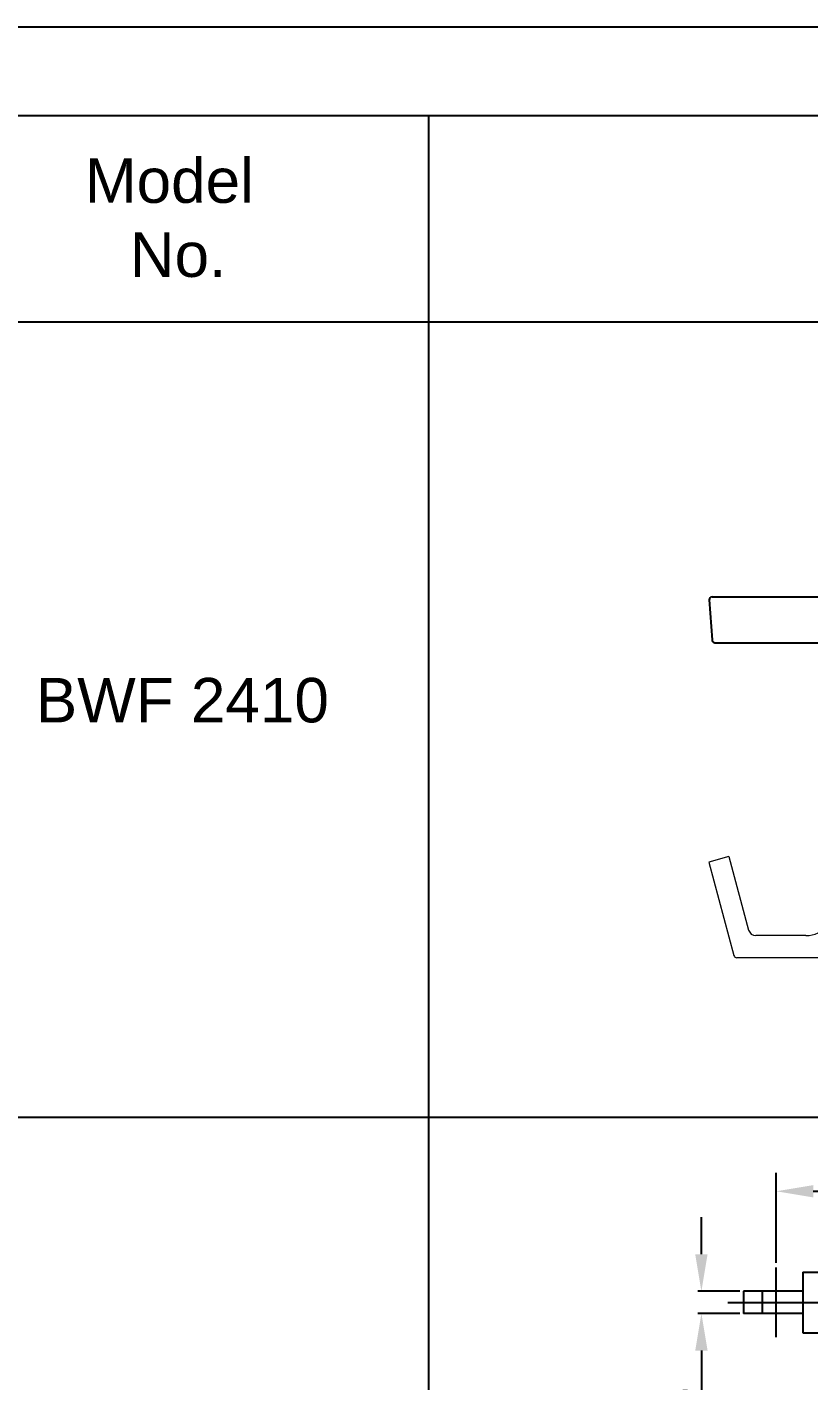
# Model space of a CAD drawing. Header units: millimetres. Extents: x 7018 to 13530, y 4187 to 5692.
# Drawn here: x 12225.4 to 12278.2, y 5157.5 to 5248.9 of the extents above; entities that cross this region are included whole.
import ezdxf

# ---------------------------------------------------------------- set-up
doc = ezdxf.new("R2010")
doc.units = ezdxf.units.MM
doc.linetypes.add('CENTER', pattern=[50.8, 31.75, -6.35, 6.35, -6.35])
doc.linetypes.add('CENTER2', pattern=[28.575, 19.05, -3.175, 3.175, -3.175])
doc.layers.add('Center Line', color=2, linetype='CENTER2')
doc.layers.add('Dimension', color=3, linetype='Continuous')
doc.styles.get("Standard").update_dxf_attribs({"font": 'arial.ttf'})
doc.styles.add('样式 1', font='romant.shx')
doc.dimstyles.new('ISO-25$0', dxfattribs={"dimtxt": 2.5, "dimasz": 2.5, "dimexe": 0.5, "dimexo": 1, "dimgap": 1, "dimtad": 0, "dimtih": 1, "dimtoh": 1, "dimdec": 1, "dimzin": 10, "dimdsep": 46, "dimlunit": 6, "dimtxsty": '样式 1', "dimcen": 0, "dimclrd": 256, "dimclre": 256, "dimclrt": 7, "dimazin": 0, "dimtfac": 1, "dimtdec": 1, "dimtofl": 0, "dimtmove": 0, "dimatfit": 0, "dimfxl": 1, "dimtolj": 1, "dimtzin": 10, "dimarcsym": 0})
doc.dimstyles.new('Standard$0', dxfattribs={"dimtxt": 2.3, "dimasz": 2, "dimexe": 1, "dimexo": 1, "dimgap": 1, "dimtad": 1, "dimdec": 1, "dimzin": 0, "dimdsep": 46, "dimtxsty": 'Standard', "dimcen": 0, "dimclrd": 4, "dimclre": 4, "dimclrt": 4, "dimadec": 1, "dimazin": 0, "dimtfac": 1, "dimtdec": 1, "dimtofl": 0, "dimtmove": 0, "dimatfit": 0, "dimfxl": 1, "dimtfillclr": 256, "dimtolj": 1, "dimtzin": 0, "dimlwd": -1, "dimlwe": -1, "dimarcsym": 1})

# ---------------------------------------------------------------- blocks, each defined once
blk = doc.blocks.new('*D1855')
at = {"layer": 'Defpoints', "color": 0, "transparency": 16777216}
for p in [(12415.771, 5170.275), (12276.027, 5164.822), (12415.771, 5164.695)]:
    blk.add_point(p, dxfattribs=at)
at = {"layer": 'Dimension', "color": 0, "lineweight": -2, "transparency": 16777216}
for p, q in [((12276.027, 5165.447), (12276.027, 5171.525)), ((12415.771, 5165.32), (12415.771, 5171.525)), ((12278.527, 5170.275), (12413.271, 5170.275))]:
    blk.add_line(p, q, dxfattribs=at)
at = {"layer": 'Dimension', "color": 0, "transparency": 16777216}
for points in [[(12278.527, 5170.692), (12278.527, 5169.859), (12276.027, 5170.275)], [(12413.271, 5170.692), (12413.271, 5169.859), (12415.771, 5170.275)]]:
    blk.add_solid(points, dxfattribs=at)
at = {"layer": 'Dimension', "color": 0, "transparency": 16777216, "insert": (12345.899, 5172.177), "char_height": 2.5, "attachment_point": 5}
blk.add_mtext('140±2', dxfattribs=at)
blk = doc.blocks.new('*D2625')
at = {"layer": 'Defpoints', "color": 0, "transparency": 16777216}
for p in [(12273.824, 5163.522), (12270.971, 5162.022), (12273.824, 5162.022)]:
    blk.add_point(p, dxfattribs=at)
at = {"layer": 'Dimension', "color": 3, "transparency": 16777216}
for p, q in [((12270.971, 5166.022), (12270.971, 5168.522)), ((12273.574, 5163.522), (12270.721, 5163.522)), ((12273.574, 5162.022), (12270.721, 5162.022)), ((12270.971, 5159.522), (12270.971, 5152.187))]:
    blk.add_line(p, q, dxfattribs=at)
for points in [[(12270.554, 5166.022), (12271.388, 5166.022), (12270.971, 5163.522)], [(12270.554, 5159.522), (12271.388, 5159.522), (12270.971, 5162.022)]]:
    blk.add_solid(points, dxfattribs=at)
at = {"layer": 'Dimension', "transparency": 16777216, "insert": (12269.445, 5154.604), "char_height": 2.5, "attachment_point": 5, "rotation": 90}
blk.add_mtext('\\A1;1.5', dxfattribs=at)

msp = doc.modelspace()

# ---------------------------------------------------------------- linework, layer by layer
for p, q in [((12600.807, 5242.873), (12191.551, 5242.873)), ((12252.552, 5242.873), (12252.552, 4986.912)), ((12204.108, 5228.984), (12600.546, 5228.984)), ((12271.498, 5210.195), (12271.687, 5207.495)), ((12271.698, 5210.409), (12283.503, 5210.409)), ((12271.886, 5207.309), (12283.503, 5207.309)), ((12204.369, 5175.281), (12600.807, 5175.281)), ((12277.824, 5164.822), (12288.516, 5164.822)), ((12277.824, 5164.822), (12277.824, 5160.722)), ((12273.824, 5163.522), (12273.824, 5162.022)), ((12273.824, 5163.522), (12273.824, 5162.022)), ((12273.824, 5163.522), (12273.824, 5162.022)), ((12273.824, 5162.772), (12273.824, 5162.022)), ((12277.824, 5160.722), (12288.533, 5160.722))]:
    msp.add_line(p, q)
at = {"color": 7, "lineweight": 20}
for p, q in [((12272.833, 5192.868), (12271.474, 5192.504)), ((12271.474, 5192.504), (12273.167, 5186.185)), ((12272.833, 5192.868), (12274.162, 5187.908)), ((12278.024, 5187.537), (12274.645, 5187.537)), ((12283.494, 5186.037), (12273.361, 5186.037))]:
    msp.add_line(p, q, dxfattribs=at)
msp.add_lwpolyline([(12604.845, 4951.873), (12604.845, 5248.873), (12184.845, 5248.873), (12184.845, 4951.873)], close=True)
for points in [[(12277.824, 5163.522), (12273.824, 5163.522)], [(12275.074, 5163.522), (12275.074, 5162.022)], [(12277.824, 5162.022), (12273.824, 5162.022)]]:
    msp.add_lwpolyline(points)
for centre, start, end in [((12271.698, 5210.209), 90, 184), ((12271.886, 5207.509), 184, 270)]:
    msp.add_arc(centre, 0.2, start, end)
for centre, radius, start, end in [((12274.645, 5188.037), 0.5, 195, 270), ((12278.024, 5189.537), 2, 270, 319.57904), ((12273.361, 5186.237), 0.2, 195, 270)]:
    msp.add_arc(centre, radius, start, end, dxfattribs=at)
at = {"layer": 'Center Line', "linetype": 'CENTER', "ltscale": 0.2}
for points in [[(12276.027, 5160.422), (12276.027, 5165.122)], [(12272.748, 5162.772), (12429.962, 5162.772)]]:
    msp.add_lwpolyline(points, dxfattribs=at)

# ---------------------------------------------------------------- texts
at = {"char_height": 2.9997, "width": 34.34827, "attachment_point": 5}
for s, insert in [('Model \\P No.', (12235.045, 5235.986)), ('BWF 2410', (12235.92, 5203.411))]:
    msp.add_mtext(s, dxfattribs=dict(at, insert=insert))

# ---------------------------------------------------------------- dimensions: what is measured, and where the dimension line sits
at = {"layer": 'Dimension'}
dim = msp.add_linear_dim(base=(12415.771, 5170.275), p1=(12276.027, 5164.822), p2=(12415.771, 5164.695), dimstyle='ISO-25$0', override={"dimexe": 1.25, "dimexo": 0.625, "dimgap": 0.625, "dimtad": 1, "dimdec": 0, "dimzin": 8, "dimlunit": 2, "dimpost": '<>', "dimtxsty": 'Standard', "dimcen": 2.5, "dimclrd": 0, "dimclre": 0, "dimclrt": 0, "dimadec": 0, "dimtol": 1, "dimtp": 2, "dimtm": 2, "dimtdec": 2, "dimtofl": 1, "dimatfit": 3, "dimtolj": 0, "dimtzin": 8}, dxfattribs=at)
dim.commit()
dim.dimension.update_dxf_attribs({"geometry": '*D1855', "text_midpoint": (12345.899, 5172.177)})
dim = msp.add_linear_dim(base=(12270.971, 5162.022), p1=(12273.824, 5163.522), p2=(12273.824, 5162.022), angle=90, dimstyle='Standard$0', override={"dimtxt": 2.5, "dimasz": 2.5, "dimexe": 0.25, "dimexo": 0.25, "dimgap": 0.25, "dimclrd": 3, "dimclre": 3, "dimclrt": 256, "dimadec": 2, "dimtdec": 2, "dimatfit": 3}, dxfattribs=at)
dim.commit()
dim.dimension.update_dxf_attribs({"geometry": '*D2625', "text_midpoint": (12269.445, 5154.604)})

doc.saveas('drawing.dxf')
